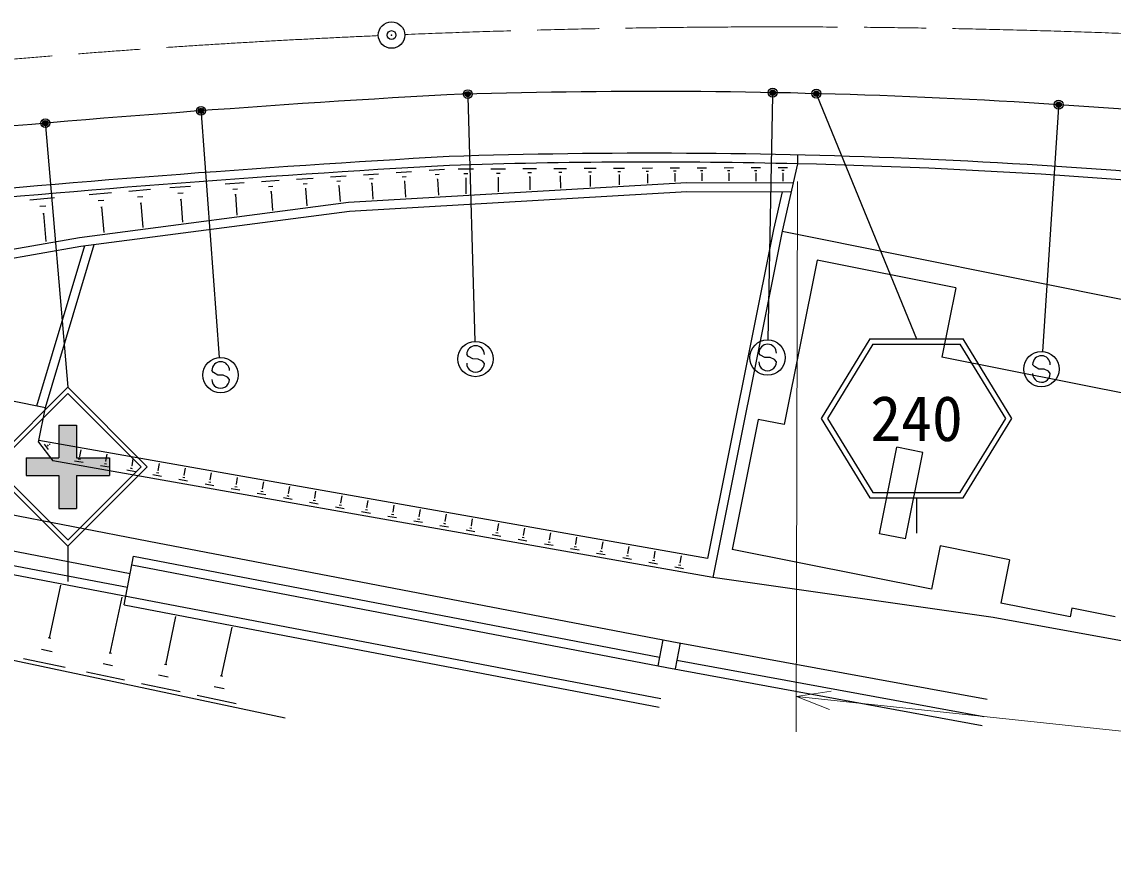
# Model space of a CAD drawing. Units: millimetres, scale not verified. Extents: x 0 to 700000, y -47500 to 447500.
# Drawn here: x 353228 to 414984, y 247389 to 295069 of the extents above; entities that cross this region are included whole.
import ezdxf
from ezdxf.enums import TextEntityAlignment as Align

# ---------------------------------------------------------------- set-up
doc = ezdxf.new("R2010")
doc.units = ezdxf.units.MM
doc.header["$LTSCALE"] = 1000
doc.header["$PDMODE"] = 32
doc.header["$PDSIZE"] = 500
doc.linetypes.add('CHAIN', pattern=[18.5, 12, -1.5, 3.5, -1.5])
for name, color, linetype, lineweight in [('M-STR-HTXT', 7, 'Continuous', 13), ('M-STR-STRC', 7, 'Continuous', 25), ('M-TTL-BAND', 7, 'Continuous', 25), ('S-TTL', 7, 'Continuous', 25)]:
    doc.layers.add(name, color=color, linetype=linetype, lineweight=lineweight)
doc.styles.add('ＭＳ ゴシック', font='')
doc.styles.get('ＭＳ ゴシック').set_extended_font_data('MS Gothic')

msp = doc.modelspace()

# ---------------------------------------------------------------- hatches: boundary and pattern name
at = {"layer": 'M-STR-STRC'}
msp.add_hatch(color=256, dxfattribs=at).paths.add_polyline_path([(353469, 270386), (355330, 270385), (355330, 272245), (356330, 272245), (356330, 270385), (358189, 270385), (358189, 269385), (356330, 269385), (356329, 267525), (355329, 267525), (355330, 269385), (353469, 269386)])

# ---------------------------------------------------------------- linework, layer by layer
at = {"layer": 'M-STR-HTXT'}
for p, q in [((397054, 254871), (397124, 286032)), ((399034, 257182), (397058, 256871)), ((486509, 247389), (397058, 256871)), ((397058, 256871), (398925, 256152))]:
    msp.add_line(p, q, dxfattribs=at)
at = {"layer": 'M-STR-STRC'}
for p, q in [((395713, 290912), (395445, 277065)), ((378465, 290827), (378870, 276983)), ((398242, 290867), (403858, 277120)), ((363380, 289883), (364402, 276071)), ((411886, 290230), (410987, 276409)), ((354569, 289182), (355829, 274385)), ((401222, 277120), (398458, 272620)), ((401390, 276820), (398810, 272620)), ((401222, 277120), (406494, 277120)), ((401390, 276820), (406327, 276820)), ((408906, 272620), (406327, 276820)), ((409258, 272620), (406494, 277120)), ((378504, 276124), (378405, 276242)), ((378749, 275984), (378504, 276124)), ((395030, 276205), (394931, 276323)), ((395275, 276066), (395030, 276205)), ((395576, 276064), (395275, 276066)), ((395821, 275952), (395576, 276064)), ((379050, 275982), (378749, 275984)), ((379295, 275870), (379050, 275982)), ((379401, 275734), (379295, 275870)), ((395927, 275816), (395821, 275952)), ((410526, 275551), (410427, 275669)), ((410771, 275412), (410526, 275551)), ((364081, 275214), (363981, 275332)), ((364325, 275075), (364081, 275214)), ((364626, 275072), (364325, 275075)), ((364871, 274960), (364626, 275072)), ((364977, 274824), (364871, 274960)), ((411072, 275410), (410771, 275412)), ((411317, 275298), (411072, 275410)), ((411423, 275162), (411317, 275298)), ((351328, 269885), (355828, 274385)), ((360329, 269885), (355829, 274385)), ((351682, 269886), (355828, 274032)), ((359976, 269885), (355831, 274030)), ((398458, 272620), (401222, 268120)), ((398810, 272620), (401390, 268420)), ((406327, 268420), (408906, 272620)), ((406494, 268120), (409258, 272620)), ((355330, 272245), (356330, 272245)), ((355330, 272245), (355330, 270385)), ((356330, 272245), (356330, 270385)), ((351329, 269885), (355828, 265385)), ((351682, 269886), (355829, 265739)), ((353469, 270386), (353469, 269386)), ((353469, 270386), (355330, 270385)), ((355829, 265385), (360329, 269885)), ((355829, 265738), (359976, 269885)), ((356330, 270385), (358189, 270385)), ((358189, 270385), (358189, 269385)), ((353469, 269386), (355330, 269385)), ((355330, 269385), (355329, 267525)), ((356330, 269385), (356329, 267525)), ((356330, 269385), (358189, 269385)), ((401222, 268120), (406494, 268120)), ((401390, 268420), (406327, 268420)), ((403858, 268120), (403858, 266120)), ((355329, 267525), (356329, 267525))]:
    msp.add_line(p, q, dxfattribs=at)
for centre, radius in [((378461, 290977), 150), ((378461, 290977), 120), ((378461, 290977), 90), ((378461, 290977), 60), ((378461, 290977), 30), ((395716, 291062), 150), ((395716, 291062), 120), ((395716, 291062), 90), ((395716, 291062), 60), ((395716, 291062), 30), ((398185, 291006), 150), ((398185, 291006), 120), ((398185, 291006), 90), ((398185, 291006), 60), ((398185, 291006), 30), ((411896, 290379), 150), ((411896, 290379), 120), ((411896, 290379), 90), ((411896, 290379), 60), ((411896, 290379), 30), ((363369, 290032), 150), ((363369, 290032), 120), ((363369, 290032), 90), ((363369, 290032), 60), ((363369, 290032), 30), ((354557, 289331), 150), ((354557, 289331), 120), ((354557, 289331), 90), ((354557, 289331), 60), ((354557, 289331), 30), ((378899, 275983), 1000), ((395425, 276065), 1000), ((364476, 275073), 1000), ((410922, 275411), 1000)]:
    msp.add_circle(centre, radius, dxfattribs=at)
for centre, start, end in [((378905, 276238), 359.55488, 179.55488), ((395431, 276320), 359.55488, 179.55488), ((410927, 275666), 359.55488, 179.55488), ((364481, 275328), 359.55488, 179.55488), ((378901, 275738), 179.55488, 359.55488), ((395427, 275820), 179.55488, 359.55488), ((364477, 274828), 179.55488, 359.55488), ((410923, 275166), 179.55488, 359.55488)]:
    msp.add_arc(centre, 500, start, end, dxfattribs=at)
for p in [(378461, 290977), (395716, 291062), (398185, 291006), (363369, 290032), (411896, 290379), (354557, 289331)]:
    msp.add_point(p, dxfattribs=at)
at = {"layer": 'M-TTL-BAND', "color": 2, "linetype": 'CHAIN', "lineweight": 13}
for start, end in [(81.37128, 92.35155), (92.51876, 95.77943)]:
    msp.add_arc((395988, -219197), 513980, start, end, dxfattribs=at)
at = {"layer": 'S-TTL'}
for p, q in [((397127, 287532), (397126, 287032)), ((374416, 286541), (375279, 286599)), ((376278, 286666), (377148, 286724)), ((377922, 286745), (378787, 286749)), ((379775, 286753), (380590, 286757)), ((381579, 286761), (382346, 286765)), ((383336, 286769), (384055, 286773)), ((383607, 286555), (383787, 286556)), ((385046, 286777), (385719, 286780)), ((385299, 286576), (385468, 286577)), ((386710, 286785), (387339, 286787)), ((386947, 286597), (387104, 286598)), ((388331, 286792), (388916, 286795)), ((388551, 286617), (388697, 286618)), ((389908, 286799), (390451, 286802)), ((390112, 286637), (390248, 286638)), ((391443, 286806), (391963, 286808)), ((391639, 286651), (391769, 286651)), ((392964, 286813), (393490, 286815)), ((393162, 286656), (393294, 286657)), ((394491, 286820), (395022, 286822)), ((394691, 286661), (394824, 286662)), ((396023, 286827), (396561, 286829)), ((396226, 286666), (396360, 286667)), ((397126, 287032), (396252, 283217)), ((364743, 285894), (365810, 285966)), ((366791, 286031), (367794, 286098)), ((368776, 286164), (369716, 286227)), ((370699, 286293), (371578, 286351)), ((371046, 286051), (371266, 286065)), ((371714, 284852), (390847, 285968)), ((372562, 286417), (373417, 286474)), ((372900, 286182), (373113, 286196)), ((372997, 285931), (373050, 285935)), ((373024, 285933), (373084, 285032)), ((374757, 286304), (374972, 286318)), ((374855, 286051), (374909, 286054)), ((374882, 286052), (374943, 285141)), ((376622, 286426), (376840, 286441)), ((376721, 286171), (376775, 286174)), ((376748, 286172), (376810, 285250)), ((378247, 286487), (378463, 286488)), ((378329, 286228), (378384, 286228)), ((378356, 286228), (378360, 285340)), ((380082, 286510), (380286, 286511)), ((380159, 286266), (380210, 286266)), ((380185, 286266), (380189, 285446)), ((381868, 286533), (382060, 286534)), ((381941, 286303), (381989, 286303)), ((381965, 286303), (381968, 285550)), ((383675, 286339), (383720, 286339)), ((383698, 286339), (383701, 285651)), ((385363, 286374), (385405, 286375)), ((385384, 286375), (385387, 285750)), ((387007, 286409), (387046, 286409)), ((387026, 286409), (387029, 285845)), ((388606, 286442), (388643, 286442)), ((388625, 286442), (388627, 285939)), ((390164, 286475), (390198, 286475)), ((390181, 286475), (390183, 286029)), ((390847, 285968), (396878, 285949)), ((391688, 286495), (391721, 286495)), ((391705, 286495), (391707, 286065)), ((393212, 286499), (393245, 286499)), ((393229, 286499), (393230, 286061)), ((394742, 286502), (394775, 286502)), ((394758, 286502), (394760, 286056)), ((396277, 286505), (396310, 286506)), ((396294, 286505), (396296, 286051)), ((357039, 285293), (358303, 285403)), ((359286, 285489), (360502, 285596)), ((361599, 285684), (362766, 285762)), ((362060, 285363), (362351, 285383)), ((365164, 285601), (365431, 285619)), ((367187, 285756), (367438, 285772)), ((367301, 285461), (367364, 285465)), ((367333, 285463), (367404, 284390)), ((369147, 285906), (369382, 285921)), ((369254, 285629), (369313, 285633)), ((369283, 285631), (369349, 284644)), ((371146, 285792), (371201, 285796)), ((371174, 285794), (371234, 284890)), ((371761, 284354), (390860, 285468)), ((390860, 285468), (396763, 285450)), ((396251, 285451), (395763, 283322)), ((353682, 285000), (355077, 285121)), ((356485, 282864), (371714, 284852)), ((357546, 284955), (357862, 284983)), ((359774, 285164), (360078, 285191)), ((359920, 284809), (359996, 284816)), ((359958, 284812), (360078, 283434)), ((362193, 285021), (362265, 285026)), ((362229, 285023), (362316, 283726)), ((365286, 285287), (365353, 285292)), ((365319, 285290), (365397, 284128)), ((354242, 284627), (354590, 284657)), ((354409, 284220), (354496, 284228)), ((354453, 284224), (354592, 282631)), ((356561, 282370), (371761, 284354)), ((357698, 284586), (357777, 284593)), ((357737, 284589), (357863, 283145)), ((336794, 279390), (356485, 282864)), ((395763, 283322), (392033, 264685)), ((396252, 283217), (392330, 263617)), ((396252, 283217), (440575, 274347)), ((336715, 278869), (356561, 282370)), ((354080, 273332), (356784, 282399)), ((354572, 273232), (357327, 282470)), ((398236, 281584), (396372, 272268)), ((406080, 280014), (398236, 281584)), ((406080, 280014), (405296, 276092)), ((420494, 273050), (405296, 276092)), ((314655, 274495), (360420, 265678)), ((352613, 273632), (354572, 273232)), ((354173, 271272), (354572, 273232)), ((314768, 272437), (359356, 263846)), ((394901, 272563), (393429, 265209)), ((396372, 272268), (394901, 272563)), ((354173, 271272), (354978, 270219)), ((392033, 264685), (354193, 271373)), ((354734, 270867), (354507, 271164)), ((354738, 271047), (354681, 271121)), ((354806, 271143), (354792, 271161)), ((354799, 271152), (354840, 271184)), ((356508, 270456), (356578, 270850)), ((357985, 270195), (358055, 270589)), ((401764, 266090), (402746, 270993)), ((404216, 270699), (402746, 270993)), ((403235, 265796), (404216, 270699)), ((392330, 263617), (354978, 270219)), ((356702, 270117), (356210, 270204)), ((356543, 270297), (356420, 270319)), ((356523, 270453), (356493, 270459)), ((358179, 269856), (357687, 269943)), ((358021, 270036), (357897, 270058)), ((358000, 270192), (357970, 270198)), ((359478, 269931), (359447, 269937)), ((359462, 269934), (359532, 270328)), ((360939, 269673), (361009, 270067)), ((359656, 269595), (359164, 269682)), ((359498, 269775), (359375, 269797)), ((361133, 269334), (360641, 269421)), ((360975, 269514), (360852, 269536)), ((360955, 269670), (360924, 269676)), ((362452, 269253), (362329, 269275)), ((362432, 269409), (362401, 269414)), ((362416, 269412), (362486, 269806)), ((363893, 269151), (363963, 269545)), ((365371, 268890), (365440, 269284)), ((327366, 268662), (389384, 256758)), ((327435, 269157), (359205, 263060)), ((362610, 269073), (362118, 269160)), ((364087, 268812), (363595, 268899)), ((363929, 268992), (363806, 269014)), ((363909, 269148), (363878, 269153)), ((365406, 268731), (365283, 268753)), ((365386, 268887), (365355, 268892)), ((366848, 268629), (366917, 269022)), ((368325, 268368), (368394, 268761)), ((365565, 268551), (365072, 268638)), ((367042, 268290), (366549, 268377)), ((366883, 268470), (366760, 268492)), ((366863, 268626), (366832, 268631)), ((368519, 268029), (368026, 268116)), ((368360, 268209), (368237, 268231)), ((368340, 268365), (368309, 268370)), ((369817, 268104), (369787, 268109)), ((369802, 268106), (369872, 268500)), ((371279, 267845), (371349, 268239)), ((369996, 267768), (369504, 267855)), ((369837, 267948), (369714, 267970)), ((371473, 267507), (370981, 267594)), ((371314, 267687), (371191, 267709)), ((371294, 267843), (371264, 267848)), ((372792, 267426), (372669, 267448)), ((372772, 267582), (372741, 267587)), ((372756, 267584), (372826, 267978)), ((374233, 267323), (374303, 267717)), ((375710, 267062), (375780, 267456)), ((313909, 267176), (368136, 255672)), ((372950, 267245), (372458, 267332)), ((374427, 266984), (373935, 267071)), ((374269, 267165), (374146, 267187)), ((374249, 267321), (374218, 267326)), ((375904, 266723), (375412, 266810)), ((375746, 266904), (375623, 266925)), ((375726, 267060), (375695, 267065)), ((377203, 266799), (377172, 266804)), ((377187, 266801), (377257, 267195)), ((378665, 266540), (378734, 266934)), ((377381, 266462), (376889, 266549)), ((377223, 266643), (377100, 266664)), ((378859, 266201), (378366, 266288)), ((378700, 266382), (378577, 266403)), ((378680, 266537), (378649, 266543)), ((380157, 266276), (380126, 266282)), ((380142, 266279), (380211, 266673)), ((381619, 266018), (381688, 266412)), ((360420, 265678), (390000, 260000)), ((380336, 265940), (379843, 266027)), ((380177, 266121), (380054, 266142)), ((381813, 265679), (381320, 265766)), ((381654, 265860), (381531, 265881)), ((381634, 266015), (381603, 266021)), ((383131, 265598), (383008, 265620)), ((383111, 265754), (383081, 265760)), ((383096, 265757), (383166, 266151)), ((384573, 265496), (384643, 265890)), ((386050, 265235), (386120, 265629)), ((403235, 265796), (401764, 266090)), ((355829, 265385), (355829, 263385)), ((383290, 265418), (382798, 265505)), ((384767, 265157), (384275, 265244)), ((384608, 265337), (384485, 265359)), ((384588, 265493), (384558, 265499)), ((386244, 264896), (385752, 264983)), ((386086, 265076), (385962, 265098)), ((386066, 265232), (386035, 265238)), ((387543, 264971), (387512, 264977)), ((387527, 264974), (387597, 265368)), ((389004, 264713), (389074, 265107)), ((404706, 262952), (393429, 265209)), ((405196, 265403), (404706, 262952)), ((409119, 264618), (405196, 265403)), ((359016, 262078), (359544, 264827)), ((359450, 264336), (389723, 258526)), ((359544, 264827), (389318, 259113)), ((387721, 264635), (387229, 264722)), ((387563, 264815), (387440, 264837)), ((389198, 264374), (388706, 264461)), ((389040, 264554), (388917, 264576)), ((389020, 264710), (388989, 264716)), ((390497, 264449), (390466, 264455)), ((390481, 264452), (390551, 264846)), ((409119, 264618), (408628, 262167)), ((390675, 264113), (390183, 264200)), ((390517, 264293), (390394, 264315)), ((354795, 260186), (355428, 263174)), ((408197, 261351), (392330, 263617)), ((358234, 259324), (358909, 262506)), ((359016, 262078), (389290, 256267)), ((412550, 261382), (408628, 262167)), ((412648, 261872), (412550, 261382)), ((415100, 261382), (412648, 261872)), ((361368, 258678), (361948, 261413)), ((439506, 255634), (408197, 261351)), ((364533, 258026), (365123, 260804)), ((354868, 260171), (354721, 260202)), ((389507, 260095), (389224, 258622)), ((390000, 260000), (407849, 256722)), ((354939, 259416), (354349, 259541)), ((390490, 259910), (390207, 258437)), ((355674, 258520), (353314, 259021)), ((358301, 259310), (358167, 259338)), ((390301, 258928), (407669, 255739)), ((359034, 257807), (356886, 258263)), ((358365, 258623), (357828, 258736)), ((361436, 258664), (361300, 258692)), ((389723, 258526), (407578, 255247)), ((362180, 257140), (360002, 257602)), ((361502, 257967), (360957, 258082)), ((364602, 258011), (364464, 258041)), ((365357, 256466), (363148, 256935)), ((364669, 257305), (364117, 257422))]:
    msp.add_line(p, q, dxfattribs=at)
at = {"layer": 'S-TTL', "color": 3}
msp.add_circle((374150, 294319), 750, dxfattribs=at)
at = {"layer": 'S-TTL'}
for centre, radius, start, end in [((422360, -506959), 799172, 93.23398, 95.58274), ((388845, -63777), 354905, 83.1346, 91.86809), ((422410, -507535), 796250, 93.24021, 95.57816), ((388860, -64103), 351732, 83.11666, 91.86648), ((422410, -507535), 795750, 93.24064, 95.57785), ((388860, -64103), 351232, 88.65147, 91.8655), ((388860, -64103), 351232, 83.11462, 88.65147)]:
    msp.add_arc(centre, radius, start, end, dxfattribs=at)
at = {"layer": 'S-TTL', "color": 3}
msp.add_point((374150, 294319), dxfattribs=at)

# ---------------------------------------------------------------- texts
at = {"layer": 'M-STR-STRC', "style": 'ＭＳ ゴシック'}
msp.add_text('240', height=2566, dxfattribs=at).set_placement((403858, 272620), align=Align.MIDDLE_CENTER)

doc.saveas('drawing.dxf')
